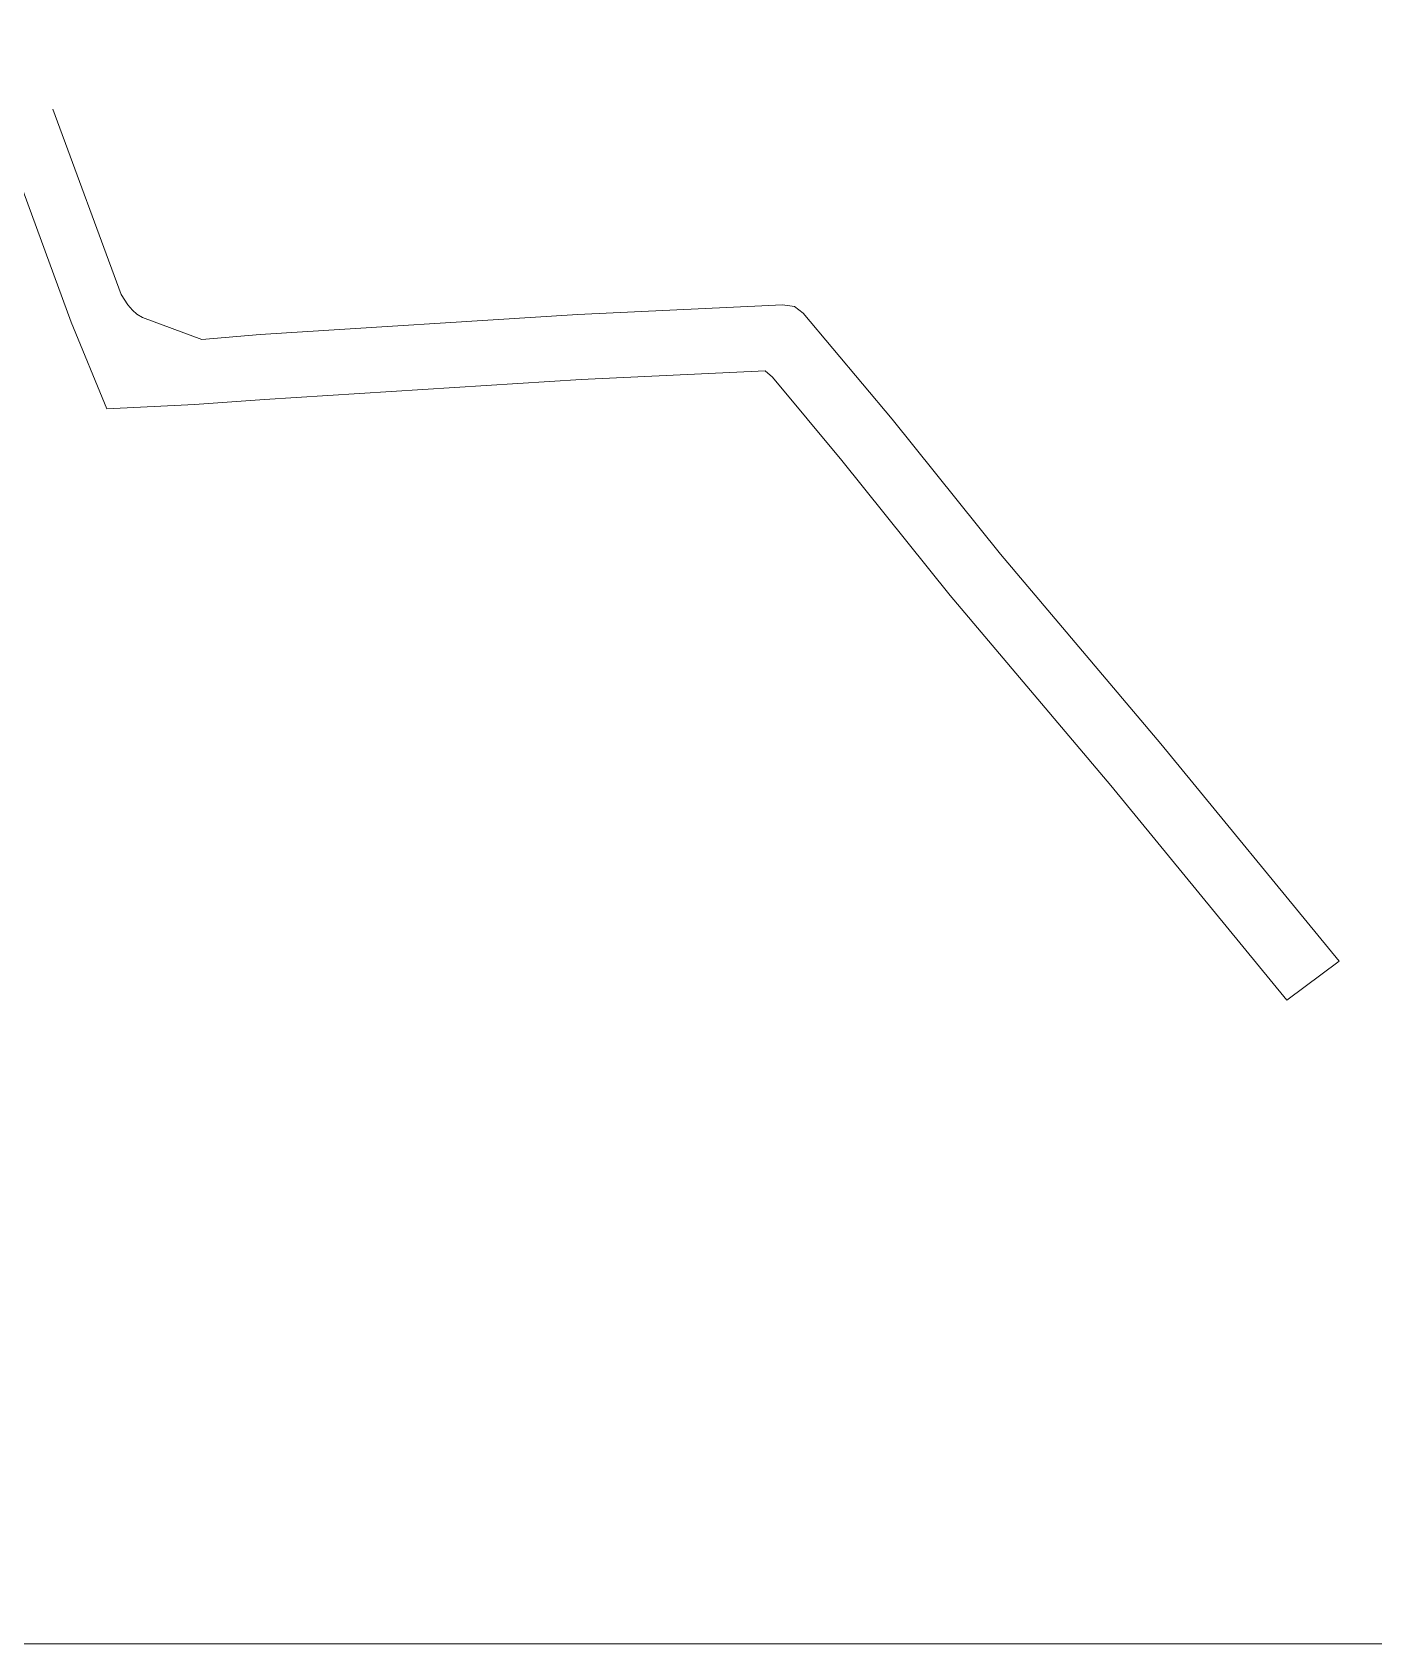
# Model space of a CAD drawing. Header units: metres. Extents: x -800 to 0, y -109801 to -109200.
# Drawn here: x -632.6 to -323.3, y -109800 to -109428.6 of the extents above; entities that cross this region are included whole.
import ezdxf

# ---------------------------------------------------------------- set-up
doc = ezdxf.new("R2010")
doc.units = ezdxf.units.M
doc.header["$LTSCALE"] = 2.5
for name, color, linetype, lineweight in [('2102000', 4, 'Continuous', 0), ('2102001', 191, 'Continuous', 0), ('999', 7, 'Continuous', 0)]:
    doc.layers.add(name, color=color, linetype=linetype, lineweight=lineweight)

msp = doc.modelspace()

# ---------------------------------------------------------------- linework, layer by layer
at = {"layer": '2102000'}
for points in [[(-579.06, -109513.27), (-595.2, -109514.4), (-615.4, -109515.41), (-623.58, -109495.4), (-641.67, -109446.33)], [(-580.01, -109498.3), (-593.48, -109499.44), (-607.16, -109494.33), (-608.45, -109493.6), (-609.5, -109492.69), (-610.57, -109491.4), (-612.05, -109489.07), (-627.81, -109446.33)], [(-331.33, -109642.71), (-372.43, -109592.61), (-409.41, -109548.91), (-434.33, -109517.77), (-454.85, -109493.38), (-456.86, -109491.84), (-459.65, -109491.43), (-464.43, -109491.66), (-506.83, -109493.67), (-580.01, -109498.3)], [(-343.36, -109651.7), (-383.95, -109602.21), (-421, -109558.42), (-445.94, -109527.28), (-461.97, -109508.08), (-463.61, -109506.63), (-506.01, -109508.64), (-579.06, -109513.27)]]:
    msp.add_lwpolyline(points, dxfattribs=at)
at = {"layer": '2102001'}
msp.add_lwpolyline([(-343.36, -109651.7), (-331.33, -109642.71)], dxfattribs=at)
at = {"layer": '999'}
msp.add_lwpolyline([(-800, -109800), (0, -109800), (0, -109200), (-800, -109200)], close=True, dxfattribs=at)

doc.saveas('drawing.dxf')
